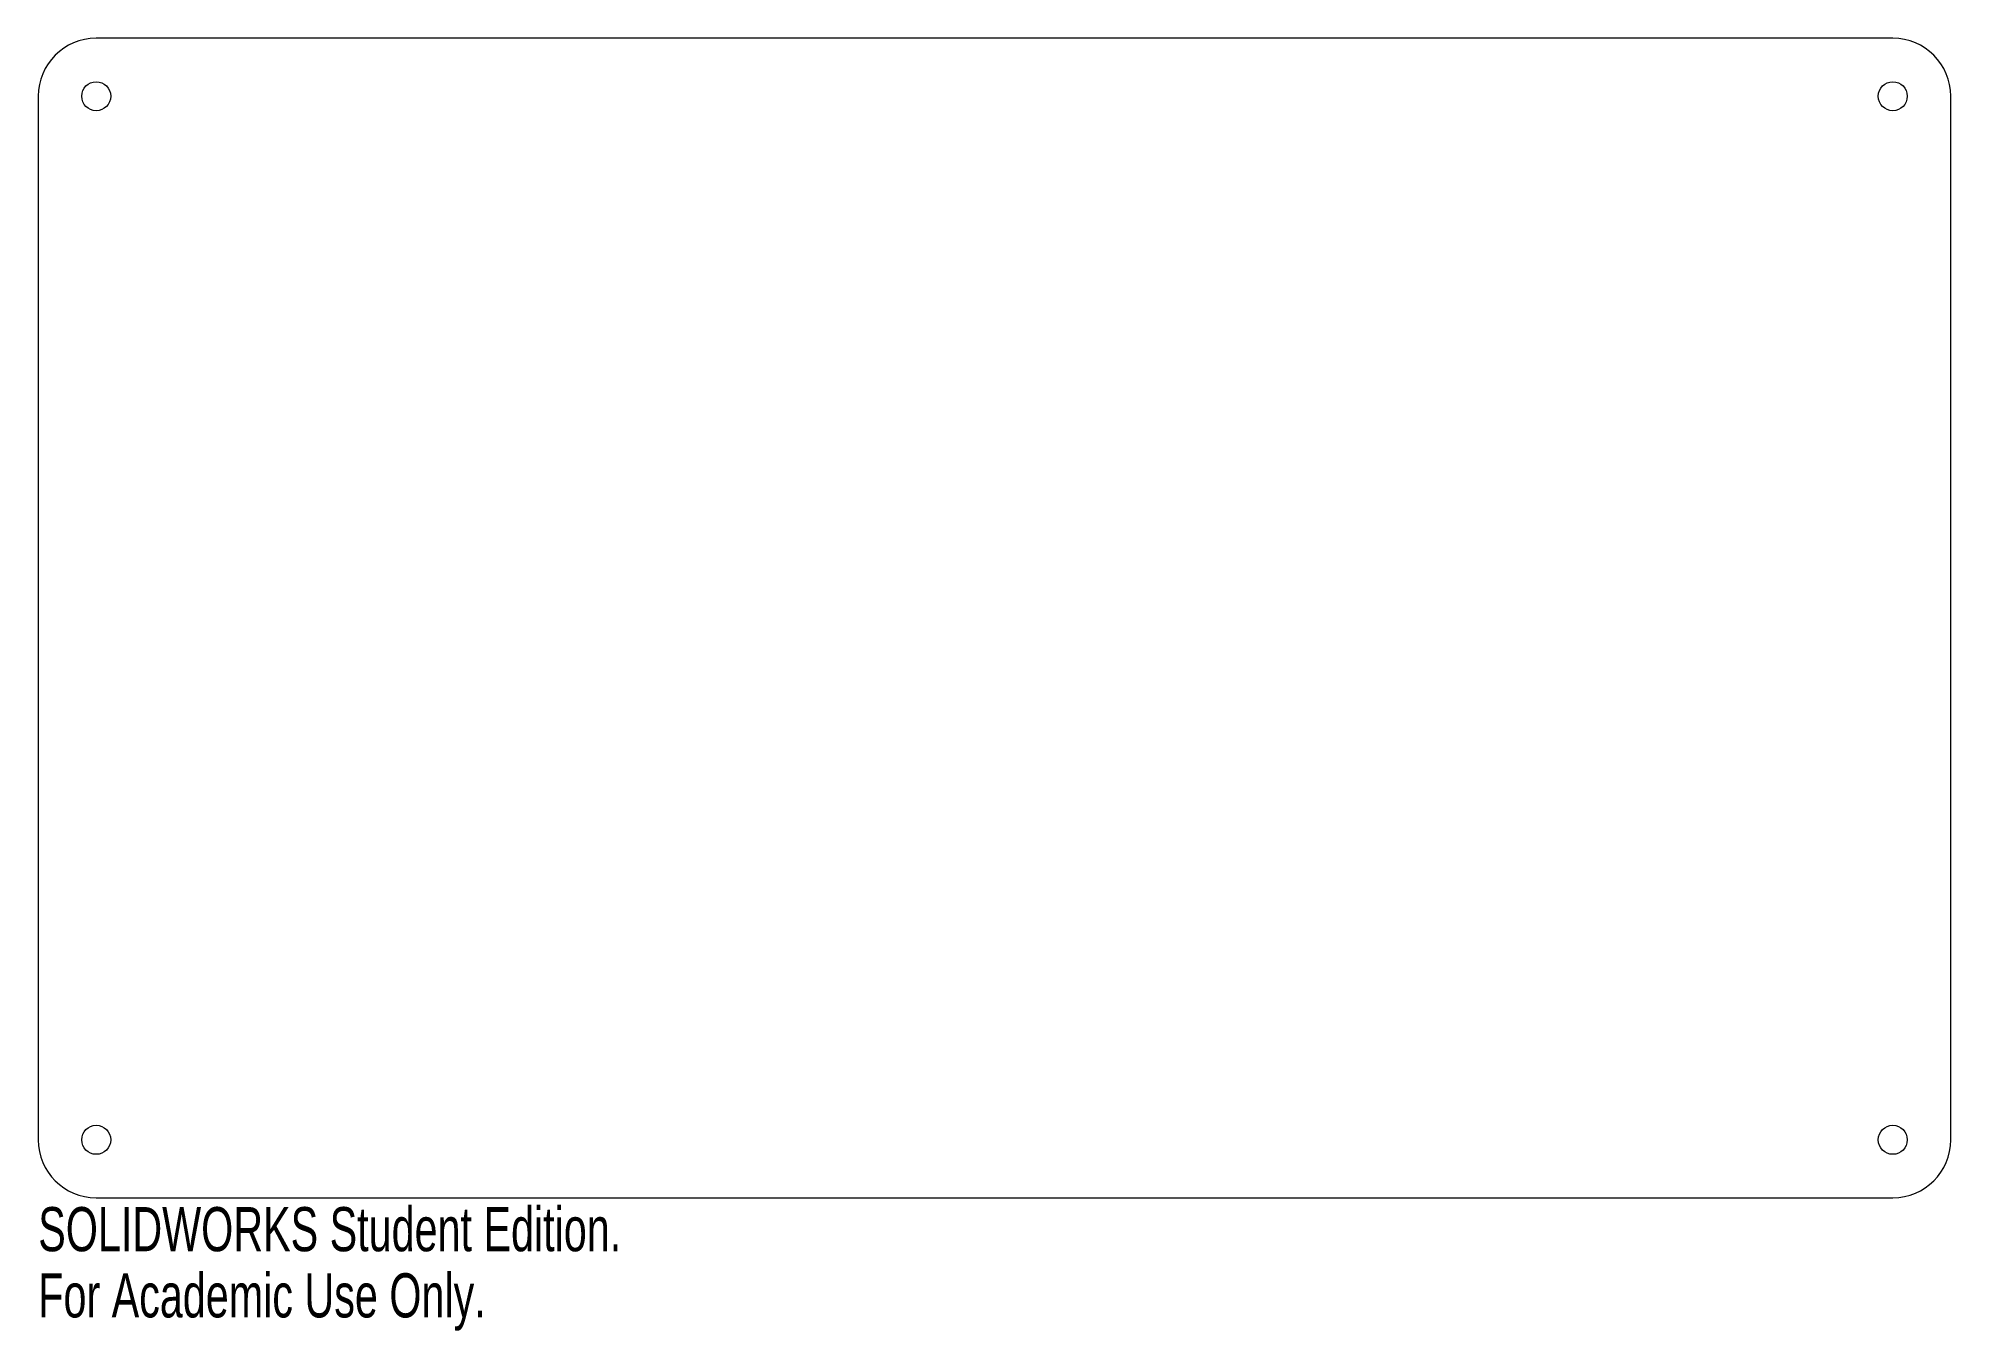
# Model space of a CAD drawing. Header units: inches. Extents: x 0 to 8.25, y -0.57 to 5.
import ezdxf

# ---------------------------------------------------------------- set-up
doc = ezdxf.new("R2010")
doc.units = ezdxf.units.IN
doc.header["$MEASUREMENT"] = 0
doc.styles.add('SLDTEXTSTYLE0', font='TXT', dxfattribs={"width": 0.7})

msp = doc.modelspace()

# ---------------------------------------------------------------- linework, layer by layer
at = {"color": 7, "linetype": 'Continuous', "lineweight": 15}
for p, q in [((8, 5), (0.25, 5)), ((0, 4.75), (0, 0.25)), ((8.25, 0.25), (8.25, 4.75)), ((0.25, 0), (8, 0))]:
    msp.add_line(p, q, dxfattribs=at)
for centre in [(0.25, 4.75), (8, 4.75), (0.25, 0.25), (8, 0.25)]:
    msp.add_circle(centre, 0.0625, dxfattribs=at)
for centre, start, end in [((0.25, 4.75), 90, 180), ((8, 4.75), 0, 90), ((0.25, 0.25), 180, 270), ((8, 0.25), 270, 0)]:
    msp.add_arc(centre, 0.25, start, end, dxfattribs=at)

# ---------------------------------------------------------------- texts
at = {"color": 7, "linetype": 'Continuous', "char_height": 0.1903, "attachment_point": 1, "style": 'SLDTEXTSTYLE0'}
for s, insert in [('SOLIDWORKS Student Edition.', (0, -0.0401)), ('For Academic Use Only.', (0, -0.3256))]:
    msp.add_mtext(s, dxfattribs=dict(at, insert=insert))

doc.saveas('drawing.dxf')
